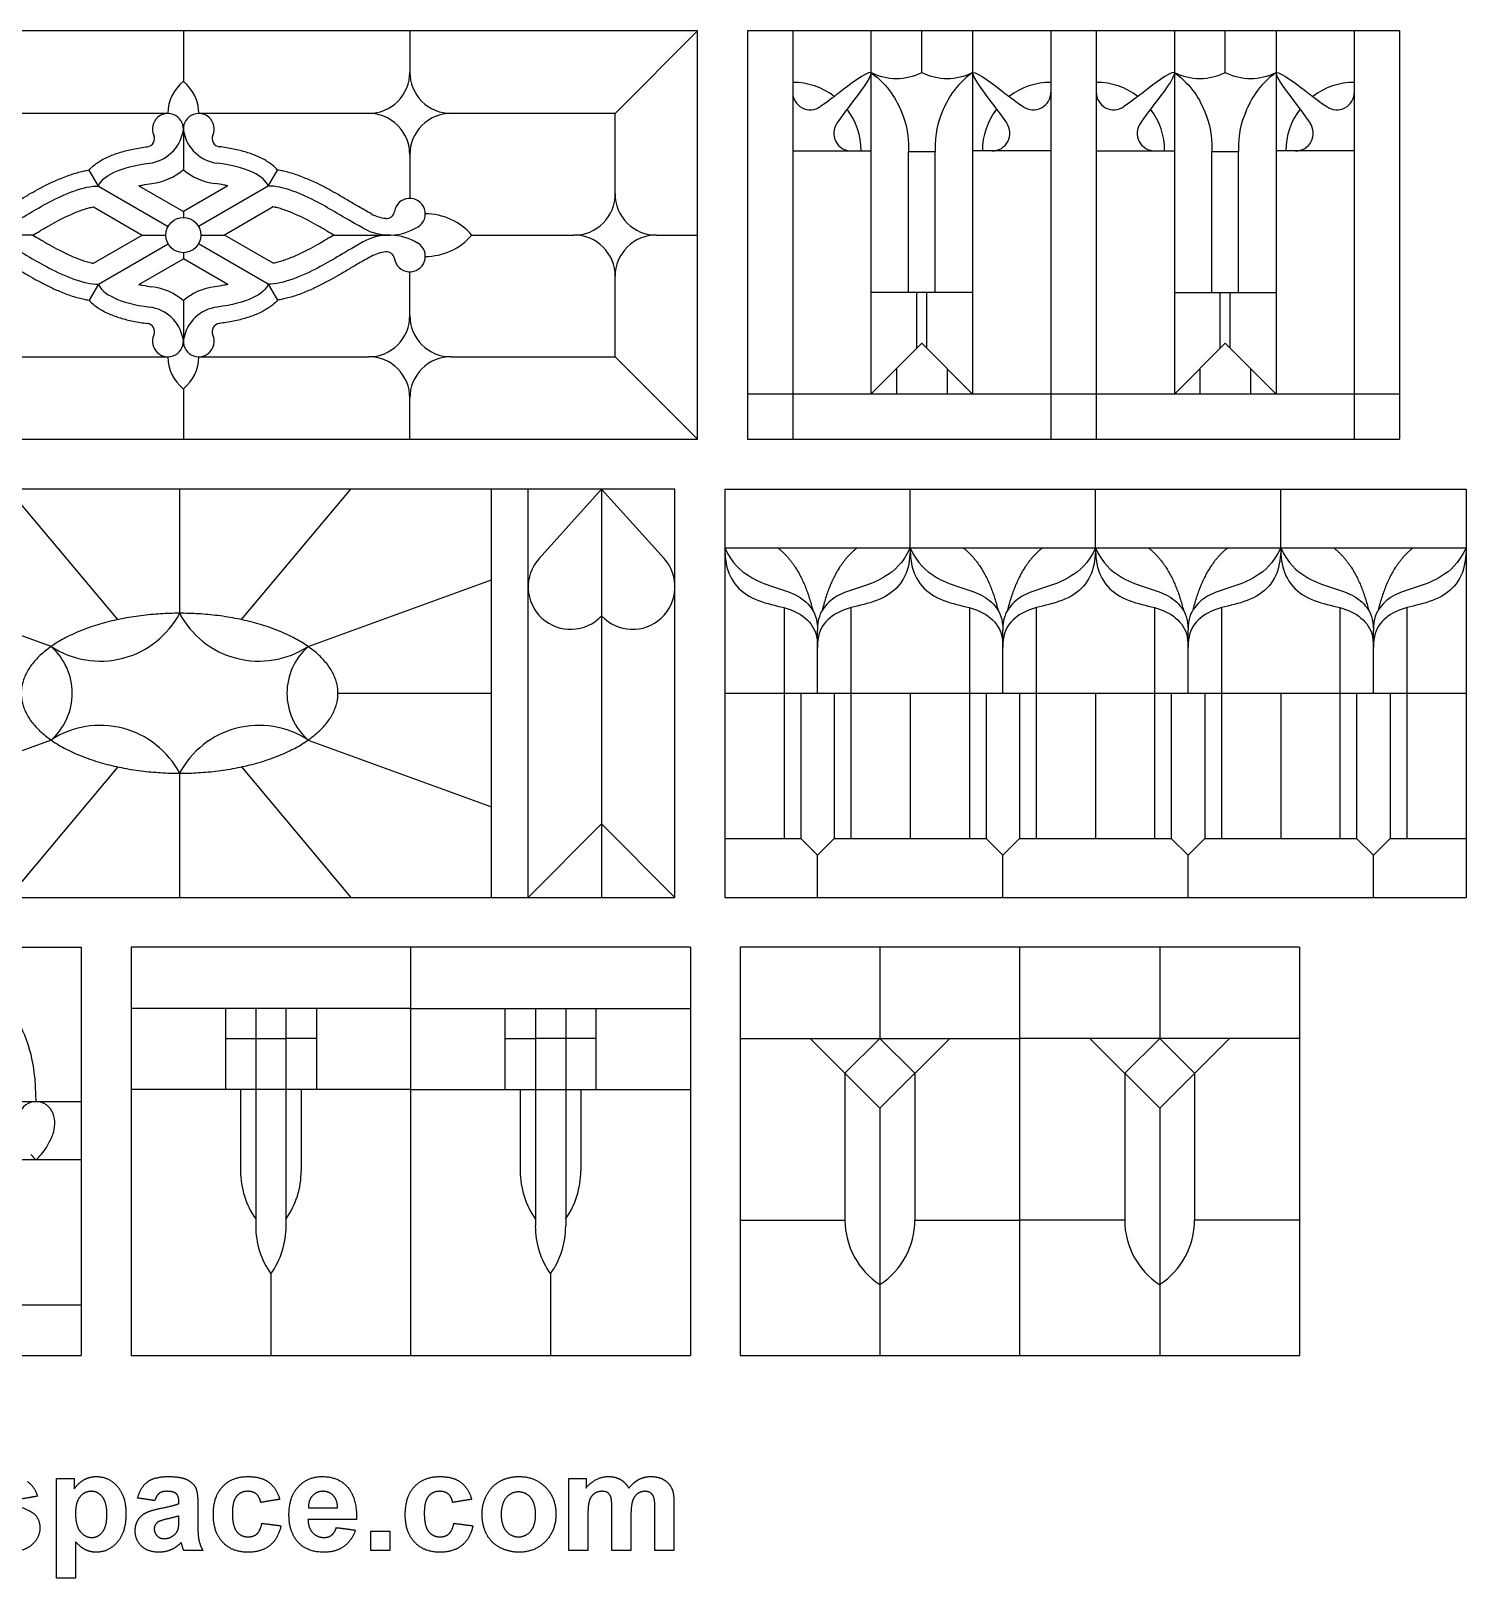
# Model space of a CAD drawing. Header units: millimetres. Extents: x -187 to 164, y -192 to 147.
# Drawn here: x 20.5 to 164.5, y -191.8 to -36.6 of the extents above; entities that cross this region are included whole.
import ezdxf

# ---------------------------------------------------------------- set-up
doc = ezdxf.new("R2010")
doc.units = ezdxf.units.MM
doc.header["$MEASUREMENT"] = 0
doc.layers.add('Layer 03', color=5, linetype='Continuous')

msp = doc.modelspace()

# ---------------------------------------------------------------- linework, layer by layer
at = {"layer": 'Layer 03'}
for p, q in [((92.38, -36.56), (92.38, -77.53)), ((157.83, -36.56), (92.38, -36.56)), ((127.38, -36.56), (127.38, -77.53)), ((153.29, -77.53), (153.29, -36.56)), ((27.26, -52.13), (26.31, -50.53)), ((44.28, -52.13), (45.23, -50.53)), ((27.26, -52.13), (34.25, -56.17)), ((31.31, -52.09), (35.77, -54.67)), ((40.23, -52.09), (35.77, -54.67)), ((44.28, -52.13), (37.29, -56.17)), ((26.76, -54.22), (31.65, -57.05)), ((44.78, -54.22), (39.89, -57.05)), ((26.76, -59.87), (31.65, -57.05)), ((44.78, -59.87), (39.89, -57.05)), ((27.26, -61.96), (34.25, -57.92)), ((44.28, -61.96), (37.29, -57.92)), ((31.31, -62), (35.77, -59.43)), ((40.23, -62), (35.77, -59.43)), ((27.26, -61.96), (26.31, -63.57)), ((44.28, -61.96), (45.23, -63.57)), ((157.83, -72.99), (92.38, -72.99)), ((92.38, -77.53), (157.83, -77.53)), ((85.11, -82.53), (-14.32, -82.53)), ((66.7, -123.5), (66.7, -82.53)), ((70.38, -123.5), (70.38, -82.53)), ((85.11, -123.5), (85.11, -82.53)), ((96.05, -94.43), (96.05, -103.02)), ((102.77, -94.43), (102.77, -103.02)), ((114.65, -94.43), (114.65, -103.02)), ((121.37, -94.43), (121.37, -103.02)), ((133.24, -94.43), (133.24, -103.02)), ((139.97, -94.43), (139.97, -103.02)), ((151.84, -94.43), (151.84, -103.02)), ((158.56, -94.43), (158.56, -103.02)), ((96.05, -103.02), (96.05, -117.59)), ((102.77, -103.02), (102.77, -117.59)), ((114.65, -103.02), (114.65, -117.59)), ((121.37, -103.02), (121.37, -117.59)), ((133.24, -103.02), (133.24, -117.59)), ((139.97, -103.02), (139.97, -117.59)), ((151.84, -103.02), (151.84, -117.59)), ((158.56, -103.02), (158.56, -117.59)), ((-14.32, -123.5), (85.11, -123.5)), ((-1.67, -128.5), (25.52, -128.5)), ((25.52, -128.5), (25.52, -169.47)), ((86.65, -128.5), (30.52, -128.5)), ((30.52, -128.5), (30.52, -169.47)), ((58.59, -169.47), (58.59, -128.5)), ((86.65, -128.5), (86.65, -169.47)), ((91.65, -128.5), (91.65, -169.47)), ((147.78, -128.5), (91.65, -128.5)), ((119.71, -169.47), (119.71, -128.5)), ((147.78, -128.5), (147.78, -169.47)), ((43.03, -137.67), (46.07, -137.67)), ((74.14, -137.67), (71.1, -137.67)), ((25.52, -149.83), (-1.67, -149.83)), ((-28.87, -169.47), (25.52, -169.47)), ((30.52, -169.47), (86.65, -169.47)), ((91.65, -169.47), (147.78, -169.47))]:
    msp.add_line(p, q, dxfattribs=at)
msp.add_lwpolyline([(-15.84, -77.53), (87.38, -77.53), (87.38, -36.56), (-15.84, -36.56)], close=True, dxfattribs=at)
for points in [[(35.77, -36.56), (35.77, -41.64)], [(58.5, -36.56), (58.5, -40.7)], [(79.1, -44.84), (87.38, -36.56)], [(96.92, -36.56), (96.92, -77.53)], [(104.78, -36.56), (104.78, -72.99)], [(109.88, -40.73), (109.88, -36.56)], [(114.98, -36.56), (114.98, -72.99)], [(122.83, -36.56), (122.83, -77.53)], [(135.23, -36.56), (135.23, -72.99)], [(140.33, -40.73), (140.33, -36.56)], [(145.43, -36.56), (145.43, -72.99)], [(157.83, -36.56), (157.83, -77.53)], [(34.22, -44.84), (17.18, -44.84)], [(54.36, -44.84), (37.32, -44.84)], [(79.1, -52.91), (79.1, -44.84), (62.64, -44.84)], [(35.77, -46.39), (35.77, -50.49)], [(58.5, -48.98), (58.5, -53.36)], [(96.92, -48.59), (104.78, -48.59)], [(102.82, -48.59), (104.78, -48.59)], [(108.55, -62.79), (108.55, -48.65)], [(108.55, -48.65), (111.21, -48.65)], [(111.21, -62.79), (111.21, -48.65)], [(116.94, -48.59), (114.98, -48.59)], [(122.83, -48.59), (114.98, -48.59)], [(127.38, -48.59), (135.23, -48.59)], [(133.27, -48.59), (135.23, -48.59)], [(139, -62.79), (139, -48.65)], [(139, -48.65), (141.66, -48.65)], [(141.66, -62.79), (141.66, -48.65)], [(147.39, -48.59), (145.43, -48.59)], [(153.29, -48.59), (145.43, -48.59)], [(35.77, -54.67), (35.77, -55.29)], [(20.67, -57.05), (15.09, -57.05)], [(31.65, -57.05), (34.01, -57.05)], [(37.53, -57.05), (39.89, -57.05)], [(50.87, -57.05), (56.45, -57.05)], [(64.72, -57.05), (74.97, -57.05)], [(83.24, -57.05), (87.38, -57.05)], [(35.77, -58.8), (35.77, -59.43)], [(58.5, -65.12), (58.5, -60.73)], [(62.64, -69.26), (79.1, -69.26), (79.1, -61.18)], [(35.77, -63.61), (35.77, -67.71)], [(114.98, -62.79), (104.78, -62.79)], [(109.38, -68.39), (109.38, -62.79)], [(110.38, -68.39), (110.38, -62.79)], [(135.23, -62.79), (145.43, -62.79)], [(139.83, -68.39), (139.83, -62.79)], [(140.83, -68.39), (140.83, -62.79)], [(104.78, -72.99), (109.88, -67.89)], [(109.88, -67.89), (114.98, -72.99)], [(140.33, -67.89), (135.23, -72.99)], [(145.43, -72.99), (140.33, -67.89)], [(17.18, -69.26), (34.22, -69.26)], [(37.32, -69.26), (54.36, -69.26)], [(79.1, -69.26), (87.38, -77.53)], [(107.33, -70.44), (107.33, -72.99)], [(112.43, -70.44), (112.43, -72.99)], [(137.78, -70.44), (137.78, -72.99)], [(142.88, -70.44), (142.88, -72.99)], [(35.77, -72.45), (35.77, -77.53)], [(58.5, -77.53), (58.5, -73.39)], [(29.19, -95.63), (18.21, -82.53)], [(35.39, -82.53), (35.39, -94.99)], [(41.59, -95.63), (52.58, -82.53)], [(77.74, -82.53), (71.47, -89.49)], [(77.74, -82.53), (77.74, -123.5)], [(77.74, -82.53), (84.02, -89.49)], [(90.11, -82.53), (90.11, -123.5)], [(90.11, -82.53), (164.5, -82.53)], [(108.71, -88.44), (108.71, -82.53)], [(127.31, -88.44), (127.31, -82.53)], [(145.9, -88.44), (145.9, -82.53)], [(164.5, -82.53), (164.5, -123.5)], [(90.11, -88.44), (164.5, -88.44)], [(22.5, -98.32), (4.09, -91.62)], [(48.29, -98.32), (66.7, -91.62)], [(99.41, -103.02), (99.41, -96.68)], [(118.01, -103.02), (118.01, -96.68)], [(136.6, -103.02), (136.6, -96.68)], [(155.2, -103.02), (155.2, -96.68)], [(51.29, -103.02), (66.7, -103.02)], [(90.11, -103.02), (164.5, -103.02)], [(97.73, -103.02), (97.73, -117.59), (99.41, -119.27)], [(101.09, -103.02), (101.09, -117.59), (99.41, -119.27)], [(108.71, -103.02), (108.71, -117.59)], [(116.33, -103.02), (116.33, -117.59), (118.01, -119.27)], [(119.69, -103.02), (119.69, -117.59), (118.01, -119.27)], [(127.31, -103.02), (127.31, -117.59)], [(134.92, -103.02), (134.92, -117.59), (136.6, -119.27)], [(138.28, -103.02), (138.28, -117.59), (136.6, -119.27)], [(145.9, -103.02), (145.9, -117.59)], [(153.52, -103.02), (153.52, -117.59), (155.2, -119.27)], [(156.88, -103.02), (156.88, -117.59), (155.2, -119.27)], [(22.5, -107.71), (4.09, -114.41)], [(48.29, -107.71), (66.7, -114.41)], [(29.19, -110.41), (18.21, -123.5)], [(35.39, -111.04), (35.39, -123.5)], [(41.59, -110.41), (52.58, -123.5)], [(85.11, -123.5), (77.74, -116.13), (70.38, -123.5)], [(90.11, -117.59), (97.73, -117.59)], [(101.09, -117.59), (116.33, -117.59)], [(119.69, -117.59), (134.92, -117.59)], [(138.28, -117.59), (153.52, -117.59)], [(156.88, -117.59), (164.5, -117.59)], [(99.41, -123.5), (99.41, -119.27)], [(118.01, -123.5), (118.01, -119.27)], [(136.6, -123.5), (136.6, -119.27)], [(155.2, -123.5), (155.2, -119.27)], [(90.11, -123.5), (164.5, -123.5)], [(105.68, -128.5), (105.68, -137.64)], [(133.75, -128.5), (133.75, -137.64)], [(58.59, -134.63), (30.52, -134.63)], [(39.99, -134.63), (39.99, -142.76)], [(43.03, -134.63), (43.03, -156.45)], [(46.07, -134.63), (46.07, -156.45)], [(49.12, -134.63), (49.12, -142.76)], [(58.59, -134.63), (86.65, -134.63)], [(68.05, -134.63), (68.05, -142.76)], [(71.1, -134.63), (71.1, -156.45)], [(74.14, -134.63), (74.14, -156.45)], [(77.18, -134.63), (77.18, -142.76)], [(39.99, -137.67), (43.03, -137.67)], [(49.12, -137.67), (46.07, -137.67)], [(68.05, -137.67), (71.1, -137.67)], [(77.18, -137.67), (74.14, -137.67)], [(91.65, -137.64), (119.71, -137.64)], [(98.67, -137.64), (105.68, -144.65)], [(102.17, -141.15), (105.68, -137.64)], [(109.19, -141.15), (105.68, -137.64)], [(112.7, -137.64), (105.68, -144.65)], [(147.78, -137.64), (119.71, -137.64)], [(126.73, -137.64), (133.75, -144.65)], [(130.24, -141.15), (133.75, -137.64)], [(137.25, -141.15), (133.75, -137.64)], [(140.76, -137.64), (133.75, -144.65)], [(102.17, -141.15), (102.17, -155.87)], [(109.19, -141.15), (109.19, -155.87)], [(130.24, -141.15), (130.24, -155.87)], [(137.25, -141.15), (137.25, -155.87)], [(58.59, -142.76), (30.52, -142.76)], [(41.51, -142.76), (41.51, -150.94)], [(47.6, -142.76), (47.6, -150.94)], [(58.59, -142.76), (86.65, -142.76)], [(69.57, -142.76), (69.57, -150.94)], [(75.66, -142.76), (75.66, -150.94)], [(25.52, -144.01), (-1.67, -144.01)], [(105.68, -144.65), (105.68, -169.47)], [(133.75, -144.65), (133.75, -169.47)], [(91.65, -155.87), (102.17, -155.87)], [(109.19, -155.87), (119.71, -155.87)], [(130.24, -155.87), (119.71, -155.87)], [(147.78, -155.87), (137.25, -155.87)], [(44.55, -161.28), (44.55, -169.47)], [(72.62, -161.28), (72.62, -169.47)], [(25.52, -164.41), (14.57, -164.41)]]:
    msp.add_lwpolyline(points, dxfattribs=at)
msp.add_circle((35.77, -57.05), 1.76, dxfattribs=at)
msp.add_circle((35.77, -57.05), 1.76, dxfattribs=at)
msp.add_circle((35.77, -57.05), 1.76, dxfattribs=at)
msp.add_circle((35.77, -57.05), 1.76, dxfattribs=at)
for centre, radius, start, end in [((38.3, -44.84), 4.08, 128.3667, 180), ((33.24, -44.84), 4.08, 0, 51.6333), ((54.36, -40.7), 4.14, 270, 0.0003), ((62.64, -40.7), 4.14, 179.9997, 270), ((96.92, -48.59), 6.87, 52.5503, 90), ((107.33, -35.6), 5.73, 243.5967, 296.4033), ((112.43, -35.6), 5.73, 243.5967, 296.4033), ((122.83, -48.59), 6.87, 90, 127.4497), ((127.38, -48.59), 6.87, 52.5503, 90), ((137.78, -35.6), 5.73, 243.5967, 296.4033), ((142.88, -35.6), 5.73, 243.5967, 296.4033), ((153.29, -48.59), 6.87, 90, 127.4497), ((98.68, -42.71), 1.76, 179.3299, 305.2185), ((121.07, -42.71), 1.76, 234.7815, 0.6701), ((129.14, -42.71), 1.76, 179.3299, 305.2185), ((151.53, -42.71), 1.76, 234.7815, 0.6701), ((34.22, -46.39), 1.55, 348.9089, 204.3393), ((37.32, -46.39), 1.55, 335.6607, 191.0911), ((54.36, -48.98), 4.14, 359.9997, 90), ((62.64, -48.98), 4.14, 90, 180.0003), ((96.92, -48.59), 6.87, 0, 37.4497), ((122.83, -48.59), 6.87, 142.5503, 180), ((127.38, -48.59), 6.87, 0, 37.4497), ((153.29, -48.59), 6.87, 142.5503, 180), ((102.8, -46.83), 1.76, 144.7815, 270.6701), ((116.96, -46.83), 1.76, 269.3299, 35.2185), ((133.25, -46.83), 1.76, 144.7815, 270.6701), ((147.41, -46.83), 1.76, 269.3299, 35.2185), ((32.06, -47.36), 0.823, 277.0898, 24.3394), ((31.88, -45.93), 3.93, 276.9341, 348.909), ((39.66, -45.93), 3.93, 191.091, 263.0659), ((39.48, -47.36), 0.823, 155.6606, 262.9102), ((31.88, -45.93), 2.27, 276.9341, 277.0891), ((39.66, -45.93), 2.27, 262.9109, 263.0659), ((31.88, -45.93), 5.99, 276.9341, 310.4392), ((39.66, -45.93), 5.99, 229.5608, 263.0659), ((58.5, -54.91), 1.55, 302.125, 171.248), ((74.97, -52.91), 4.14, 270, 0.0003), ((83.24, -52.91), 4.14, 179.9997, 270), ((56.45, -51.64), 3.74, 240.8895, 264.2507), ((56.15, -54.55), 0.823, 264.2509, 351.248), ((60.05, -61.08), 6.17, 40.7976, 90), ((56.45, -51.64), 5.4, 240.8895, 302.1259), ((56.45, -62.45), 5.4, 57.8741, 119.1105), ((60.05, -53.02), 6.17, 270, 319.2024), ((74.97, -61.18), 4.14, 359.9997, 90), ((83.24, -61.18), 4.14, 90, 180.0003), ((56.45, -62.45), 3.74, 95.7493, 119.1105), ((56.15, -59.55), 0.823, 8.752, 95.7491), ((58.5, -59.18), 1.55, 188.752, 57.875), ((31.88, -68.17), 5.99, 49.5608, 83.0659), ((39.66, -68.17), 5.99, 96.9341, 130.4392), ((31.88, -68.17), 3.93, 11.091, 83.0659), ((39.66, -68.17), 3.93, 96.9341, 168.909), ((54.36, -65.12), 4.14, 270, 0.0003), ((62.64, -65.12), 4.14, 179.9997, 270), ((31.88, -68.17), 2.27, 82.9109, 83.0659), ((32.06, -66.73), 0.823, 335.6606, 82.9102), ((39.48, -66.73), 0.823, 97.0898, 204.3394), ((39.66, -68.17), 2.27, 96.9341, 97.0891), ((34.22, -67.71), 1.55, 155.6607, 11.0911), ((37.32, -67.71), 1.55, 168.9089, 24.3393), ((38.3, -69.26), 4.08, 180, 231.6333), ((33.24, -69.26), 4.08, 308.3667, 0), ((54.36, -73.39), 4.14, 359.9997, 90), ((62.64, -73.39), 4.14, 90, 180.0003), ((74.64, -92.34), 4.26, 137.9647, 316.8429), ((80.85, -92.34), 4.26, 223.1571, 42.0356), ((27.43, -90.77), 9.02, 236.8775, 332.1002), ((43.36, -90.77), 9.02, 207.8998, 303.1225), ((18.37, -103.02), 6.25, 311.3359, 48.6641), ((52.42, -103.02), 6.25, 131.3359, 228.6641), ((27.43, -115.26), 9.02, 27.8998, 123.1225), ((43.36, -115.26), 9.02, 56.8775, 152.1002), ((20.99, -145.82), 1.82, 20.1723, 159.8277), ((19.95, -146.21), 2.92, 338.7419, 20.1723), ((15.61, -144.52), 7.59, 321.017, 338.7415), ((24.13, -146.33), 4.71, 218.983, 228.0636), ((17.84, -146.33), 4.71, 311.9364, 321.017), ((49.92, -150.94), 8.41, 180, 215.012), ((39.19, -150.94), 8.41, 324.988, 0), ((77.98, -150.94), 8.41, 180, 215.012), ((67.25, -150.94), 8.41, 324.988, 0), ((51.44, -156.45), 8.41, 180, 215.012), ((37.67, -156.45), 8.41, 324.988, 0), ((79.5, -156.45), 8.41, 180, 215.012), ((65.73, -156.45), 8.41, 324.988, 0), ((109.91, -155.87), 7.74, 180, 236.8529), ((101.45, -155.87), 7.74, 303.1471, 360), ((137.98, -155.87), 7.74, 180, 236.8529), ((129.51, -155.87), 7.74, 303.1471, 360)]:
    msp.add_arc(centre, radius, start, end, dxfattribs=at)
for points, knots in [([(104.78, -40.73), (104.19, -40.73), (102.21, -42.31), (100.42, -43.65), (99.7, -44.15)], [0, 0, 0, 0, 3.808579, 5.348233, 5.348233, 5.348233, 5.348233]), ([(104.78, -40.73), (104.78, -41.32), (103.2, -43.3), (101.87, -45.09), (101.36, -45.81)], [0, 0, 0, 0, 3.808579, 5.348233, 5.348233, 5.348233, 5.348233]), ([(114.98, -40.73), (115.56, -40.73), (117.54, -42.31), (119.34, -43.65), (120.06, -44.15)], [0, 0, 0, 0, 3.808579, 5.348233, 5.348233, 5.348233, 5.348233]), ([(114.98, -40.73), (114.98, -41.32), (116.55, -43.3), (117.89, -45.09), (118.4, -45.81)], [0, 0, 0, 0, 3.808579, 5.348233, 5.348233, 5.348233, 5.348233]), ([(135.23, -40.73), (134.64, -40.73), (132.67, -42.31), (130.87, -43.65), (130.15, -44.15)], [0, 0, 0, 0, 3.808579, 5.348233, 5.348233, 5.348233, 5.348233]), ([(135.23, -40.73), (135.23, -41.32), (133.66, -43.3), (132.32, -45.09), (131.81, -45.81)], [0, 0, 0, 0, 3.808579, 5.348233, 5.348233, 5.348233, 5.348233]), ([(145.43, -40.73), (146.02, -40.73), (148, -42.31), (149.79, -43.65), (150.51, -44.15)], [0, 0, 0, 0, 3.808579, 5.348233, 5.348233, 5.348233, 5.348233]), ([(145.43, -40.73), (145.43, -41.32), (147.01, -43.3), (148.34, -45.09), (148.85, -45.81)], [0, 0, 0, 0, 3.808579, 5.348233, 5.348233, 5.348233, 5.348233]), ([(26.31, -50.53), (26.46, -50.34), (26.77, -50.06), (27.25, -49.71), (27.76, -49.41), (28.48, -49.06), (29.27, -48.78), (30.08, -48.55), (30.98, -48.35), (31.68, -48.24), (32.16, -48.18)], [14.362388, 14.362388, 14.362388, 14.362388, 15.004154, 15.476785, 15.958482, 16.558204, 17.628945, 18.202515, 18.803419, 20.088615, 20.088615, 20.088615, 20.088615]), ([(45.23, -50.53), (45.08, -50.34), (44.77, -50.06), (44.28, -49.71), (43.78, -49.41), (43.06, -49.06), (42.26, -48.78), (41.45, -48.55), (40.56, -48.35), (39.86, -48.24), (39.38, -48.18)], [14.362388, 14.362388, 14.362388, 14.362388, 15.004154, 15.476785, 15.958482, 16.558204, 17.628945, 18.202515, 18.803419, 20.088615, 20.088615, 20.088615, 20.088615]), ([(16.91, -54.91), (17.34, -54.67), (18.1, -54.24), (19.21, -53.59), (20.19, -53.01), (21.17, -52.45), (22.2, -51.92), (23.15, -51.49), (23.97, -51.16), (24.61, -50.93), (25.22, -50.74), (25.79, -50.61), (26.14, -50.55), (26.31, -50.53)], [5.075328, 5.075328, 5.075328, 5.075328, 6.379995, 7.425079, 8.50688, 9.421083, 10.44725, 11.597987, 12.199172, 12.807771, 13.419077, 13.914606, 14.362388, 14.362388, 14.362388, 14.362388]), ([(54.63, -54.91), (54.2, -54.67), (53.43, -54.24), (52.33, -53.59), (51.35, -53.01), (50.36, -52.45), (49.34, -51.92), (48.39, -51.49), (47.57, -51.16), (46.93, -50.93), (46.31, -50.74), (45.75, -50.61), (45.4, -50.55), (45.23, -50.53)], [5.075328, 5.075328, 5.075328, 5.075328, 6.379995, 7.425079, 8.50688, 9.421083, 10.44725, 11.597987, 12.199172, 12.807771, 13.419077, 13.914606, 14.362388, 14.362388, 14.362388, 14.362388]), ([(31.31, -52.09), (31.43, -52.07), (31.86, -51.98), (32.3, -51.91), (32.61, -51.88)], [2.13515, 2.13515, 2.13515, 2.13515, 2.466925, 3.304156, 3.304156, 3.304156, 3.304156]), ([(40.23, -52.09), (40.1, -52.07), (39.68, -51.98), (39.24, -51.91), (38.93, -51.88)], [2.13515, 2.13515, 2.13515, 2.13515, 2.466925, 3.304156, 3.304156, 3.304156, 3.304156]), ([(20.67, -57.05), (20.9, -56.91), (21.45, -56.58), (22.31, -56.08), (23.31, -55.53), (24.18, -55.11), (24.92, -54.78), (25.48, -54.56), (26.01, -54.39), (26.43, -54.28), (26.67, -54.23), (26.76, -54.22)], [2.001734, 2.001734, 2.001734, 2.001734, 2.712988, 3.711434, 4.663634, 5.743569, 6.301677, 6.842363, 7.346719, 7.786713, 8.004133, 8.004133, 8.004133, 8.004133]), ([(50.87, -57.05), (50.64, -56.91), (50.09, -56.58), (49.23, -56.08), (48.23, -55.53), (47.36, -55.11), (46.61, -54.78), (46.05, -54.56), (45.53, -54.39), (45.11, -54.28), (44.86, -54.23), (44.78, -54.22)], [2.001734, 2.001734, 2.001734, 2.001734, 2.712988, 3.711434, 4.663634, 5.743569, 6.301677, 6.842363, 7.346719, 7.786713, 8.004133, 8.004133, 8.004133, 8.004133]), ([(20.67, -57.05), (20.9, -57.18), (21.45, -57.51), (22.31, -58.02), (23.31, -58.56), (24.18, -58.99), (24.92, -59.31), (25.48, -59.53), (26.01, -59.7), (26.43, -59.81), (26.67, -59.86), (26.76, -59.87)], [2.001734, 2.001734, 2.001734, 2.001734, 2.712988, 3.711434, 4.663634, 5.743569, 6.301677, 6.842363, 7.346719, 7.786713, 8.004133, 8.004133, 8.004133, 8.004133]), ([(50.87, -57.05), (50.64, -57.18), (50.09, -57.51), (49.23, -58.02), (48.23, -58.56), (47.36, -58.99), (46.61, -59.31), (46.05, -59.53), (45.53, -59.7), (45.11, -59.81), (44.86, -59.86), (44.78, -59.87)], [2.001734, 2.001734, 2.001734, 2.001734, 2.712988, 3.711434, 4.663634, 5.743569, 6.301677, 6.842363, 7.346719, 7.786713, 8.004133, 8.004133, 8.004133, 8.004133]), ([(16.91, -59.18), (17.34, -59.42), (18.1, -59.85), (19.21, -60.5), (20.19, -61.09), (21.17, -61.64), (22.2, -62.17), (23.15, -62.61), (23.97, -62.94), (24.61, -63.16), (25.22, -63.35), (25.79, -63.48), (26.14, -63.54), (26.31, -63.57)], [5.075328, 5.075328, 5.075328, 5.075328, 6.379995, 7.425079, 8.50688, 9.421083, 10.44725, 11.597987, 12.199172, 12.807771, 13.419077, 13.914606, 14.362388, 14.362388, 14.362388, 14.362388]), ([(54.63, -59.18), (54.2, -59.42), (53.43, -59.85), (52.33, -60.5), (51.35, -61.09), (50.36, -61.64), (49.34, -62.17), (48.39, -62.61), (47.57, -62.94), (46.93, -63.16), (46.31, -63.35), (45.75, -63.48), (45.4, -63.54), (45.23, -63.57)], [5.075328, 5.075328, 5.075328, 5.075328, 6.379995, 7.425079, 8.50688, 9.421083, 10.44725, 11.597987, 12.199172, 12.807771, 13.419077, 13.914606, 14.362388, 14.362388, 14.362388, 14.362388]), ([(31.31, -62), (31.43, -62.03), (31.86, -62.11), (32.3, -62.18), (32.61, -62.22)], [2.13515, 2.13515, 2.13515, 2.13515, 2.466925, 3.304156, 3.304156, 3.304156, 3.304156]), ([(40.23, -62), (40.1, -62.03), (39.68, -62.11), (39.24, -62.18), (38.93, -62.22)], [2.13515, 2.13515, 2.13515, 2.13515, 2.466925, 3.304156, 3.304156, 3.304156, 3.304156]), ([(26.31, -63.57), (26.46, -63.75), (26.77, -64.03), (27.25, -64.38), (27.76, -64.68), (28.48, -65.03), (29.27, -65.31), (30.08, -65.54), (30.98, -65.74), (31.68, -65.85), (32.16, -65.91)], [14.362388, 14.362388, 14.362388, 14.362388, 15.004154, 15.476785, 15.958482, 16.558204, 17.628945, 18.202515, 18.803419, 20.088615, 20.088615, 20.088615, 20.088615]), ([(45.23, -63.57), (45.08, -63.75), (44.77, -64.03), (44.28, -64.38), (43.78, -64.68), (43.06, -65.03), (42.26, -65.31), (41.45, -65.54), (40.56, -65.74), (39.86, -65.85), (39.38, -65.91)], [14.362388, 14.362388, 14.362388, 14.362388, 15.004154, 15.476785, 15.958482, 16.558204, 17.628945, 18.202515, 18.803419, 20.088615, 20.088615, 20.088615, 20.088615])]:
    msp.add_open_spline(points, degree=3, knots=knots, dxfattribs=at)
for points, degree in [([(104.78, -40.73), (106.63, -42.08), (108.06, -44.95), (108.55, -46.73), (108.55, -48.65)], 3), ([(114.98, -40.73), (113.13, -42.08), (111.69, -44.95), (111.21, -46.73), (111.21, -48.65)], 3), ([(135.23, -40.73), (137.08, -42.08), (138.52, -44.95), (139, -46.73), (139, -48.65)], 3), ([(145.43, -40.73), (143.58, -42.08), (142.15, -44.95), (141.66, -46.73), (141.66, -48.65)], 3), ([(27.26, -52.13), (27.55, -51.16), (29.44, -50.18), (32.36, -49.83)], 3), ([(44.28, -52.13), (43.99, -51.16), (42.1, -50.18), (39.18, -49.83)], 3), ([(17.72, -56.36), (19.99, -55.1), (21.69, -53.9), (25.82, -52.07), (27.26, -52.13)], 3), ([(53.82, -56.36), (51.54, -55.1), (49.84, -53.9), (45.72, -52.07), (44.28, -52.13)], 3), ([(17.72, -57.73), (19.99, -59), (21.69, -60.19), (25.82, -62.02), (27.26, -61.96)], 3), ([(53.82, -57.73), (51.54, -59), (49.84, -60.19), (45.72, -62.02), (44.28, -61.96)], 3), ([(27.26, -61.96), (27.55, -62.94), (29.44, -63.91), (32.36, -64.26)], 3), ([(44.28, -61.96), (43.99, -62.94), (42.1, -63.91), (39.18, -64.26)], 3), ([(90.11, -88.44), (90.11, -89.3), (90.32, -91.05), (91.81, -93.08), (94.47, -94.13), (97.01, -94.55), (98.94, -95.97), (99.41, -97.27), (99.41, -98.41)], 3), ([(90.11, -88.44), (90.85, -90.02), (92.6, -91.46), (94.86, -92.34), (97.39, -93.05), (98.85, -94.34), (99.41, -95.52), (99.41, -96.68)], 3), ([(95.44, -88.44), (97.87, -90.32), (98.94, -94.71)], 2), ([(108.71, -88.44), (107.97, -90.02), (106.22, -91.46), (103.96, -92.34), (101.43, -93.05), (99.97, -94.34), (99.41, -95.52), (99.41, -96.68)], 3), ([(108.71, -88.44), (108.71, -89.3), (108.5, -91.05), (107.01, -93.08), (104.35, -94.13), (101.81, -94.55), (99.88, -95.97), (99.41, -97.27), (99.41, -98.41)], 3), ([(103.38, -88.44), (100.95, -90.32), (99.88, -94.71)], 2), ([(108.71, -88.44), (108.71, -89.3), (108.92, -91.05), (110.41, -93.08), (113.07, -94.13), (115.61, -94.55), (117.54, -95.97), (118.01, -97.27), (118.01, -98.41)], 3), ([(108.71, -88.44), (109.45, -90.02), (111.19, -91.46), (113.46, -92.34), (115.99, -93.05), (117.45, -94.34), (118.01, -95.52), (118.01, -96.68)], 3), ([(114.04, -88.44), (116.46, -90.32), (117.54, -94.71)], 2), ([(127.31, -88.44), (126.57, -90.02), (124.82, -91.46), (122.55, -92.34), (120.03, -93.05), (118.57, -94.34), (118.01, -95.52), (118.01, -96.68)], 3), ([(127.31, -88.44), (127.31, -89.3), (127.09, -91.05), (125.6, -93.08), (122.94, -94.13), (120.41, -94.55), (118.48, -95.97), (118.01, -97.27), (118.01, -98.41)], 3), ([(121.98, -88.44), (119.55, -90.32), (118.47, -94.71)], 2), ([(127.31, -88.44), (127.31, -89.3), (127.52, -91.05), (129.01, -93.08), (131.67, -94.13), (134.2, -94.55), (136.13, -95.97), (136.6, -97.27), (136.6, -98.41)], 3), ([(127.31, -88.44), (128.04, -90.02), (129.79, -91.46), (132.06, -92.34), (134.58, -93.05), (136.04, -94.34), (136.6, -95.52), (136.6, -96.68)], 3), ([(132.63, -88.44), (135.06, -90.32), (136.14, -94.71)], 2), ([(145.9, -88.44), (145.16, -90.02), (143.42, -91.46), (141.15, -92.34), (138.63, -93.05), (137.16, -94.34), (136.6, -95.52), (136.6, -96.68)], 3), ([(145.9, -88.44), (145.9, -89.3), (145.69, -91.05), (144.2, -93.08), (141.54, -94.13), (139.01, -94.55), (137.07, -95.97), (136.6, -97.27), (136.6, -98.41)], 3), ([(140.57, -88.44), (138.15, -90.32), (137.07, -94.71)], 2), ([(145.9, -88.44), (145.9, -89.3), (146.11, -91.05), (147.6, -93.08), (150.26, -94.13), (152.8, -94.55), (154.73, -95.97), (155.2, -97.27), (155.2, -98.41)], 3), ([(145.9, -88.44), (146.64, -90.02), (148.39, -91.46), (150.65, -92.34), (153.18, -93.05), (154.64, -94.34), (155.2, -95.52), (155.2, -96.68)], 3), ([(151.23, -88.44), (153.66, -90.32), (154.73, -94.71)], 2), ([(164.5, -88.44), (163.76, -90.02), (162.01, -91.46), (159.75, -92.34), (157.22, -93.05), (155.76, -94.34), (155.2, -95.52), (155.2, -96.68)], 3), ([(164.5, -88.44), (164.5, -89.3), (164.29, -91.05), (162.8, -93.08), (160.14, -94.13), (157.6, -94.55), (155.67, -95.97), (155.2, -97.27), (155.2, -98.41)], 3), ([(159.17, -88.44), (156.74, -90.32), (155.67, -94.71)], 2), ([(20.99, -144.01), (20.99, -139.65), (18.96, -134.68), (15.43, -132.15), (13.33, -131.34), (11.92, -131.15)], 3), ([(25.75, -181.96), (26.33, -181.61), (27.04, -181.61)], 2), ([(27.04, -181.61), (28.28, -181.61), (29.15, -182.6)], 2), ([(32.17, -182.14), (32.87, -181.61), (34.25, -181.61)], 2), ([(34.25, -181.61), (35.51, -181.61), (36.12, -181.91)], 2), ([(39.72, -182.61), (40.65, -181.61), (42.25, -181.61)], 2), ([(42.25, -181.61), (43.56, -181.61), (44.33, -182.17)], 2), ([(47.31, -182.63), (48.26, -181.61), (49.7, -181.61)], 2), ([(49.7, -181.61), (51.33, -181.61), (52.26, -182.67)], 2), ([(58.97, -182.61), (59.91, -181.61), (61.51, -181.61)], 2), ([(61.51, -181.61), (62.82, -181.61), (63.59, -182.17)], 2), ([(67.54, -182.08), (68.4, -181.61), (69.45, -181.61)], 2), ([(69.45, -181.61), (71.08, -181.61), (72.12, -182.68)], 2), ([(76.18, -182.77), (77.13, -181.61), (78.43, -181.61)], 2), ([(78.43, -181.61), (79.12, -181.61), (79.63, -181.9)], 2), ([(81.49, -181.9), (82.04, -181.61), (82.66, -181.61)], 2), ([(82.66, -181.61), (83.45, -181.61), (84, -181.93)], 2), ([(20.13, -182.11), (20.85, -182.61), (21.12, -183.58)], 2), ([(23.04, -181.79), (23.93, -181.79), (24.83, -181.79)], 2), ([(23.04, -191.79), (23.04, -186.79), (23.04, -181.79)], 2), ([(24.83, -181.79), (24.83, -182.32), (24.83, -182.85)], 2), ([(24.83, -182.85), (25.17, -182.31), (25.75, -181.96)], 2), ([(26.54, -183.09), (25.86, -183.09), (25.4, -183.64)], 2), ([(27.65, -183.65), (27.2, -183.09), (26.54, -183.09)], 2), ([(29.15, -182.6), (30.01, -183.59), (30.01, -185.36)], 2), ([(31.18, -183.77), (31.47, -182.67), (32.17, -182.14)], 2), ([(34.1, -183.09), (33.62, -183.09), (33.35, -183.29)], 2), ([(35.06, -183.33), (34.81, -183.09), (34.1, -183.09)], 2), ([(36.12, -181.91), (36.73, -182.21), (36.98, -182.68)], 2), ([(36.98, -182.68), (37.23, -183.15), (37.23, -184.4)], 2), ([(38.78, -185.41), (38.78, -183.61), (39.72, -182.61)], 2), ([(42.24, -183.09), (41.53, -183.09), (41.11, -183.59)], 2), ([(43.1, -183.37), (42.77, -183.09), (42.24, -183.09)], 2), ([(44.33, -182.17), (45.11, -182.74), (45.44, -183.89)], 2), ([(46.37, -185.46), (46.37, -183.65), (47.31, -182.63)], 2), ([(49.79, -183.09), (49.15, -183.09), (48.73, -183.54)], 2), ([(50.81, -183.51), (50.39, -183.09), (49.79, -183.09)], 2), ([(52.26, -182.67), (53.2, -183.73), (53.16, -185.93)], 2), ([(58.04, -185.41), (58.04, -183.61), (58.97, -182.61)], 2), ([(61.5, -183.09), (60.79, -183.09), (60.37, -183.59)], 2), ([(62.36, -183.37), (62.03, -183.09), (61.5, -183.09)], 2), ([(63.59, -182.17), (64.37, -182.74), (64.7, -183.89)], 2), ([(66.22, -183.45), (66.69, -182.55), (67.54, -182.08)], 2), ([(69.4, -183.15), (68.67, -183.15), (68.17, -183.73)], 2), ([(70.63, -183.73), (70.13, -183.15), (69.4, -183.15)], 2), ([(72.12, -182.68), (73.16, -183.75), (73.16, -185.38)], 2), ([(74.46, -181.79), (75.32, -181.79), (76.18, -181.79)], 2), ([(74.46, -189.02), (74.46, -185.4), (74.46, -181.79)], 2), ([(76.18, -181.79), (76.18, -182.28), (76.18, -182.77)], 2), ([(77.8, -183.09), (77.36, -183.09), (77.02, -183.33)], 2), ([(78.37, -183.24), (78.16, -183.09), (77.8, -183.09)], 2), ([(79.63, -181.9), (80.14, -182.19), (80.47, -182.77)], 2), ([(80.47, -182.77), (80.94, -182.19), (81.49, -181.9)], 2), ([(82.1, -183.09), (81.7, -183.09), (81.35, -183.33)], 2), ([(82.9, -183.5), (82.64, -183.09), (82.1, -183.09)], 2), ([(84, -181.93), (84.55, -182.26), (84.82, -182.88)], 2), ([(84.82, -182.88), (85.01, -183.35), (85.01, -184.38)], 2), ([(18.65, -184.47), (20.17, -184.83), (20.77, -185.33)], 2), ([(21.12, -183.58), (20.23, -183.74), (19.33, -183.89)], 2), ([(25.4, -183.64), (24.95, -184.2), (24.95, -185.28)], 2), ([(28.1, -185.38), (28.1, -184.22), (27.65, -183.65)], 2), ([(32.91, -184.02), (32.05, -183.89), (31.18, -183.77)], 2), ([(33.35, -183.29), (33.08, -183.5), (32.91, -184.02)], 2), ([(33.51, -184.79), (34.82, -184.54), (35.32, -184.32)], 2), ([(35.32, -184.13), (35.32, -183.57), (35.06, -183.33)], 2), ([(35.32, -184.32), (35.32, -184.23), (35.32, -184.13)], 2), ([(37.23, -184.4), (37.23, -185.52), (37.23, -186.63)], 2), ([(41.11, -183.59), (40.69, -184.09), (40.69, -185.27)], 2), ([(43.53, -184.2), (43.44, -183.65), (43.1, -183.37)], 2), ([(45.44, -183.89), (44.49, -184.05), (43.53, -184.2)], 2), ([(48.73, -183.54), (48.31, -183.99), (48.32, -184.76)], 2), ([(51.25, -184.76), (51.23, -183.94), (50.81, -183.51)], 2), ([(60.37, -183.59), (59.95, -184.09), (59.95, -185.27)], 2), ([(62.79, -184.2), (62.7, -183.65), (62.36, -183.37)], 2), ([(64.7, -183.89), (63.75, -184.05), (62.79, -184.2)], 2), ([(65.75, -185.3), (65.75, -184.34), (66.22, -183.45)], 2), ([(68.17, -183.73), (67.67, -184.31), (67.67, -185.4)], 2), ([(71.12, -185.39), (71.12, -184.31), (70.63, -183.73)], 2), ([(76.52, -184.01), (76.37, -184.46), (76.37, -185.5)], 2), ([(77.02, -183.33), (76.67, -183.57), (76.52, -184.01)], 2), ([(78.68, -183.69), (78.58, -183.39), (78.37, -183.24)], 2), ([(78.78, -185.06), (78.78, -184), (78.68, -183.69)], 2), ([(80.85, -184.05), (80.69, -184.52), (80.69, -185.54)], 2), ([(81.35, -183.33), (81, -183.58), (80.85, -184.05)], 2), ([(83.1, -184.89), (83.1, -183.81), (82.9, -183.5)], 2), ([(85.01, -184.38), (85.01, -186.7), (85.01, -189.02)], 2), ([(20.77, -185.33), (21.37, -185.85), (21.37, -186.76)], 2), ([(24.95, -185.28), (24.95, -186.53), (25.42, -187.12)], 2), ([(27.66, -187.17), (28.1, -186.63), (28.1, -185.38)], 2), ([(30.01, -185.36), (30.01, -187.18), (29.14, -188.19)], 2), ([(30.94, -187.06), (30.94, -186.45), (31.22, -185.97)], 2), ([(31.22, -185.97), (31.51, -185.49), (32.02, -185.24)], 2), ([(32.02, -185.24), (32.54, -184.98), (33.51, -184.79)], 2), ([(33.21, -186.18), (32.85, -186.45), (32.85, -186.86)], 2), ([(34.21, -185.85), (33.44, -186.02), (33.21, -186.18)], 2), ([(35.32, -185.56), (34.97, -185.68), (34.21, -185.85)], 2), ([(35.25, -186.87), (35.32, -186.63), (35.32, -185.94)], 2), ([(35.32, -185.94), (35.32, -185.75), (35.32, -185.56)], 2), ([(39.72, -188.19), (38.78, -187.19), (38.78, -185.41)], 2), ([(40.69, -185.27), (40.69, -186.58), (41.12, -187.12)], 2), ([(47.09, -187.96), (46.37, -186.97), (46.37, -185.46)], 2), ([(53.16, -185.93), (50.72, -185.93), (48.28, -185.93)], 2), ([(48.28, -185.93), (48.3, -186.78), (48.76, -187.25)], 2), ([(48.32, -184.76), (49.78, -184.76), (51.25, -184.76)], 2), ([(58.98, -188.19), (58.04, -187.19), (58.04, -185.41)], 2), ([(59.95, -185.27), (59.95, -186.58), (60.38, -187.12)], 2), ([(66.22, -187.43), (65.75, -186.55), (65.75, -185.3)], 2), ([(67.67, -185.4), (67.67, -186.5), (68.17, -187.08)], 2), ([(70.63, -187.08), (71.12, -186.5), (71.12, -185.39)], 2), ([(73.16, -185.38), (73.16, -187.03), (72.11, -188.12)], 2), ([(76.37, -185.5), (76.37, -187.26), (76.37, -189.02)], 2), ([(78.78, -189.02), (78.78, -187.04), (78.78, -185.06)], 2), ([(80.69, -185.54), (80.69, -187.28), (80.69, -189.02)], 2), ([(83.1, -189.02), (83.1, -186.95), (83.1, -184.89)], 2), ([(21.37, -186.76), (21.37, -187.76), (20.54, -188.48)], 2), ([(25.42, -187.12), (25.9, -187.72), (26.58, -187.72)], 2), ([(26.58, -187.72), (27.23, -187.72), (27.66, -187.17)], 2), ([(31.58, -188.6), (30.94, -187.99), (30.94, -187.06)], 2), ([(32.85, -186.86), (32.85, -187.26), (33.14, -187.55)], 2), ([(33.14, -187.55), (33.42, -187.84), (33.87, -187.84)], 2), ([(33.87, -187.84), (34.36, -187.84), (34.81, -187.5)], 2), ([(34.81, -187.5), (35.15, -187.24), (35.25, -186.87)], 2), ([(37.23, -186.63), (37.23, -187.59), (37.34, -188.04)], 2), ([(41.12, -187.12), (41.55, -187.66), (42.28, -187.66)], 2), ([(42.28, -187.66), (42.82, -187.66), (43.17, -187.35)], 2), ([(43.17, -187.35), (43.51, -187.05), (43.65, -186.3)], 2), ([(43.65, -186.3), (44.61, -186.42), (45.57, -186.55)], 2), ([(45.57, -186.55), (45.28, -187.86), (44.45, -188.53)], 2), ([(48.76, -187.25), (49.21, -187.72), (49.88, -187.72)], 2), ([(49.88, -187.72), (50.34, -187.72), (50.65, -187.48)], 2), ([(50.65, -187.48), (50.96, -187.25), (51.12, -186.73)], 2), ([(51.12, -186.73), (52.08, -186.85), (53.04, -186.98)], 2), ([(53.04, -186.98), (52.67, -188.06), (51.87, -188.63)], 2), ([(54.58, -189.02), (54.58, -188.06), (54.58, -187.1)], 2), ([(54.58, -187.1), (55.54, -187.1), (56.49, -187.1)], 2), ([(56.49, -187.1), (56.49, -188.06), (56.49, -189.02)], 2), ([(60.38, -187.12), (60.81, -187.66), (61.54, -187.66)], 2), ([(61.54, -187.66), (62.08, -187.66), (62.42, -187.35)], 2), ([(62.42, -187.35), (62.77, -187.05), (62.91, -186.3)], 2), ([(62.91, -186.3), (63.87, -186.42), (64.83, -186.55)], 2), ([(64.83, -186.55), (64.54, -187.86), (63.71, -188.53)], 2), ([(67.58, -188.75), (66.69, -188.3), (66.22, -187.43)], 2), ([(68.17, -187.08), (68.67, -187.66), (69.4, -187.66)], 2), ([(69.4, -187.66), (70.13, -187.66), (70.63, -187.08)], 2), ([(20.54, -188.48), (19.71, -189.2), (18.09, -189.2)], 2), ([(25.96, -188.96), (25.48, -188.73), (24.95, -188.15)], 2), ([(24.95, -188.15), (24.95, -189.97), (24.95, -191.79)], 2), ([(27.03, -189.2), (26.44, -189.2), (25.96, -188.96)], 2), ([(29.14, -188.19), (28.27, -189.2), (27.03, -189.2)], 2), ([(33.33, -189.2), (32.22, -189.2), (31.58, -188.6)], 2), ([(34.52, -188.96), (33.96, -189.2), (33.33, -189.2)], 2), ([(35.56, -188.23), (35.08, -188.72), (34.52, -188.96)], 2), ([(35.63, -188.46), (35.58, -188.29), (35.56, -188.23)], 2), ([(35.81, -189.02), (35.74, -188.83), (35.63, -188.46)], 2), ([(37.73, -189.02), (36.77, -189.02), (35.81, -189.02)], 2), ([(37.34, -188.04), (37.44, -188.5), (37.73, -189.02)], 2), ([(42.23, -189.2), (40.65, -189.2), (39.72, -188.19)], 2), ([(44.45, -188.53), (43.62, -189.2), (42.23, -189.2)], 2), ([(49.88, -189.2), (47.99, -189.2), (47.09, -187.96)], 2), ([(51.87, -188.63), (51.08, -189.2), (49.88, -189.2)], 2), ([(56.49, -189.02), (55.54, -189.02), (54.58, -189.02)], 2), ([(61.49, -189.2), (59.91, -189.2), (58.98, -188.19)], 2), ([(63.71, -188.53), (62.88, -189.2), (61.49, -189.2)], 2), ([(69.46, -189.2), (68.48, -189.2), (67.58, -188.75)], 2), ([(72.11, -188.12), (71.06, -189.2), (69.46, -189.2)], 2), ([(76.37, -189.02), (75.41, -189.02), (74.46, -189.02)], 2), ([(80.69, -189.02), (79.73, -189.02), (78.78, -189.02)], 2), ([(85.01, -189.02), (84.06, -189.02), (83.1, -189.02)], 2), ([(24.95, -191.79), (23.99, -191.79), (23.04, -191.79)], 2)]:
    msp.add_open_spline(points, degree=degree, dxfattribs=at)
msp.add_rational_spline([(51.29, -103.02), (51.29, -111.04), (35.39, -111.04), (19.5, -111.04), (19.5, -103.02), (19.5, -94.99), (35.39, -94.99), (51.29, -94.99), (51.29, -103.02)], [1, 0.707106781187, 1, 0.707106781187, 1, 0.707106781187, 1, 0.707106781187, 1], degree=2, knots=[0, 0, 0, 1.570796, 1.570796, 3.141593, 3.141593, 4.712389, 4.712389, 6.283185, 6.283185, 6.283185], dxfattribs=at)

doc.saveas('drawing.dxf')
